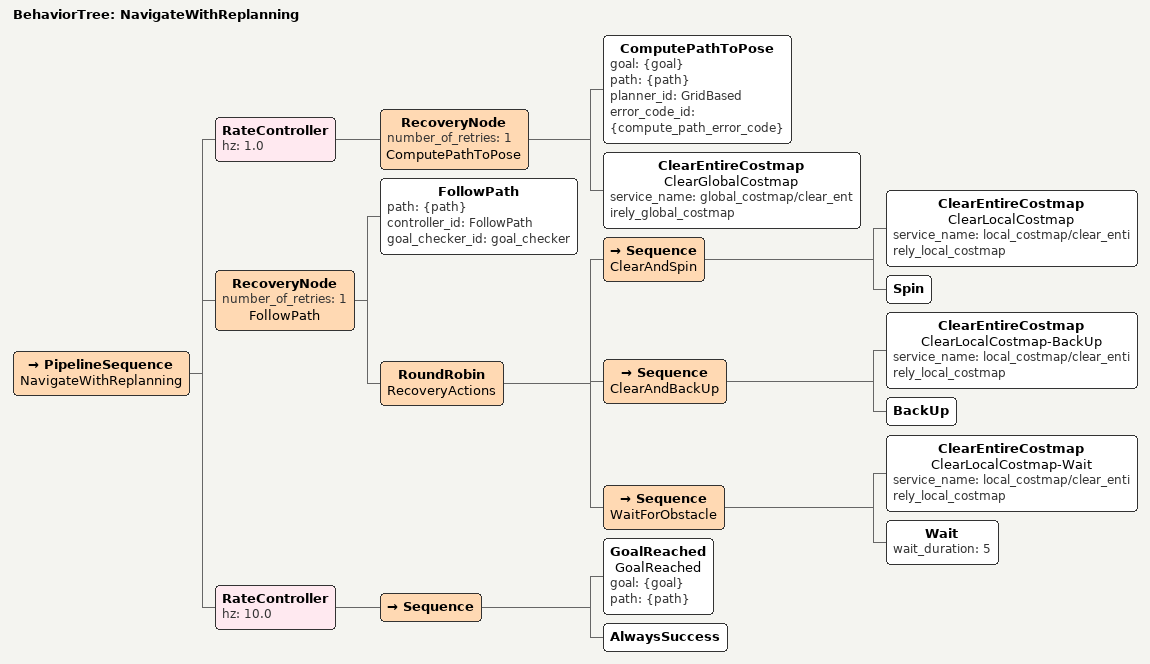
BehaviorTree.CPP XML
<?xml version="1.0"?>

<root BTCPP_format="4">
  <BehaviorTree ID="NavigateWithReplanning">

    <!-- PipelineSequence: 管道顺序执行，任意步骤失败则触发 Recovery -->
    <PipelineSequence name="NavigateWithReplanning">

      <!-- 步骤 1: 全局路径规划 (ComputePathToPose) -->
      <RateController hz="1.0">
        <RecoveryNode number_of_retries="1" name="ComputePathToPose">
          <ComputePathToPose
            goal="{goal}" path="{path}"
            planner_id="GridBased"
            error_code_id="{compute_path_error_code}"/>
          <ClearEntireCostmap name="ClearGlobalCostmap" service_name="global_costmap/clear_entirely_global_costmap"/>
        </RecoveryNode>
      </RateController>

      <!-- 步骤 2: 路径跟踪 (FollowPath) -->
      <RecoveryNode number_of_retries="1" name="FollowPath">
        <FollowPath
          path="{path}"
          controller_id="FollowPath"
          goal_checker_id="goal_checker"/>

        <RoundRobin name="RecoveryActions">
          <Sequence name="ClearAndSpin">
            <ClearEntireCostmap name="ClearLocalCostmap" service_name="local_costmap/clear_entirely_local_costmap"/>
            <Spin/>
          </Sequence>
          <Sequence name="ClearAndBackUp">
            <ClearEntireCostmap name="ClearLocalCostmap-BackUp" service_name="local_costmap/clear_entirely_local_costmap"/>
            <BackUp/>
          </Sequence>
          <Sequence name="WaitForObstacle">
            <ClearEntireCostmap name="ClearLocalCostmap-Wait" service_name="local_costmap/clear_entirely_local_costmap"/>
            <Wait wait_duration="5"/>
          </Sequence>
        </RoundRobin>

      </RecoveryNode>

      <!-- 步骤 3: 目标到达检查 -->
      <RateController hz="10.0">
        <Sequence>
          <GoalReached name="GoalReached" goal="{goal}" path="{path}"/>
          <AlwaysSuccess/>
        </Sequence>
      </RateController>

    </PipelineSequence>

  </BehaviorTree>
</root>
